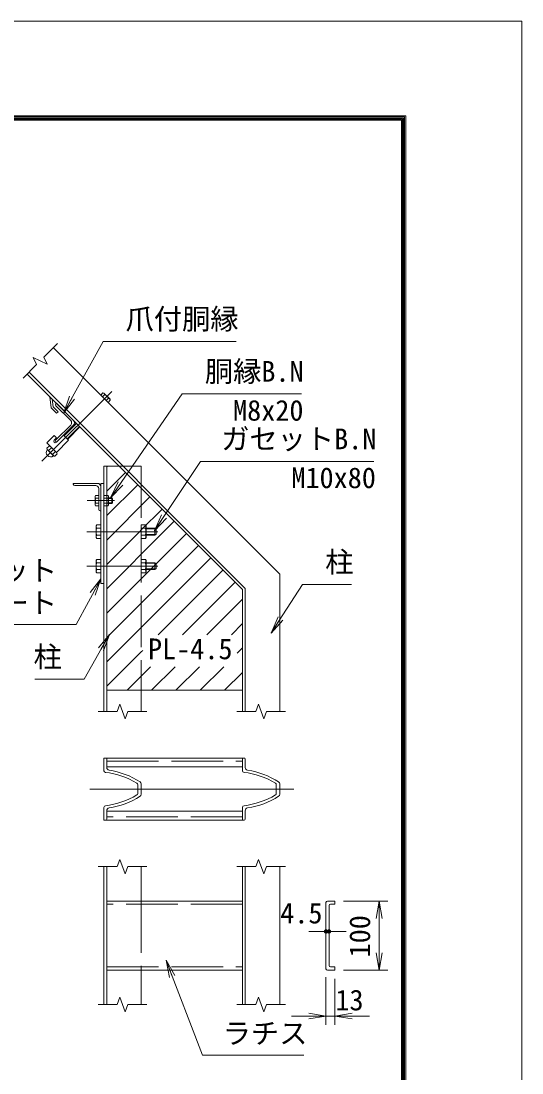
# Model space of a CAD drawing. Units: millimetres, scale not verified. Extents: x -10500 to 10500, y -7425 to 7425.
# Drawn here: x 7592 to 10500, y 1323 to 7425 of the extents above; entities that cross this region are included whole.
import ezdxf
from ezdxf.enums import TextEntityAlignment as Align

# ---------------------------------------------------------------- set-up
doc = ezdxf.new("R2010")
doc.units = ezdxf.units.MM
doc.header["$LTSCALE"] = 50
doc.linetypes.add('DASHED', pattern=[7.5, 6, -1.5])
doc.linetypes.add('USER1', pattern=[50.8, 31.75, -6.35, 6.35, -6.35])
for name, color, linetype, lineweight in [('0-0_D-STR3', 3, 'Continuous', 13), ('0-1_D-STR1', 1, 'Continuous', 18), ('0-2_D-BMK', 2, 'USER1', 13), ('0-4_D-STR-TXT', 7, 'Continuous', 9), ('0-6_D-STR-DIM', 7, 'Continuous', 9), ('0-7_0', 7, 'Continuous', 9), ('0-A_D-DCR-HCH', 7, 'Continuous', 9), ('0-B_D-TTL', 7, 'Continuous', 9)]:
    doc.layers.add(name, color=color, linetype=linetype, lineweight=lineweight)
doc.styles.add('ＭＳ ゴシック', font='')
doc.styles.get('ＭＳ ゴシック').set_extended_font_data('MS Gothic')

# ---------------------------------------------------------------- blocks, each defined once
blk = doc.blocks.new('_Open')
at = {"layer": '0-7_0'}
blk.add_line((-50, 8.33), (0, 0), dxfattribs=at)
blk.add_lwpolyline([(-50, -8.33), (0, 0), (-50, 0)], dxfattribs=at)
blk = doc.blocks.new('_DotSmall')
at = {"layer": '0-7_0'}
for points in [[(0, 0), (-6.25, 0), (-6.2, 0.78)], [(0, 0), (-6.2, -0.78), (-6.25, 0)], [(0, 0), (-6.2, 0.78), (-6.05, 1.55)], [(0, 0), (-6.05, -1.55), (-6.2, -0.78)], [(0, 0), (-6.05, 1.55), (-5.81, 2.3)], [(0, 0), (-5.81, -2.3), (-6.05, -1.55)], [(0, 0), (-5.81, 2.3), (-5.48, 3.01)], [(0, 0), (-5.48, -3.01), (-5.81, -2.3)], [(0, 0), (-5.48, 3.01), (-5.06, 3.67)], [(0, 0), (-5.06, -3.67), (-5.48, -3.01)], [(0, 0), (-5.06, 3.67), (-4.56, 4.28)], [(0, 0), (-4.56, -4.28), (-5.06, -3.67)], [(0, 0), (-4.56, 4.28), (-3.98, 4.82)], [(0, 0), (-3.98, -4.82), (-4.56, -4.28)], [(0, 0), (-3.98, 4.82), (-3.35, 5.28)], [(0, 0), (-3.35, -5.28), (-3.98, -4.82)], [(0, 0), (-3.35, 5.28), (-2.66, 5.66)], [(0, 0), (-2.66, -5.66), (-3.35, -5.28)], [(0, 0), (-2.66, 5.66), (-1.93, 5.94)], [(0, 0), (-1.93, -5.94), (-2.66, -5.66)], [(0, 0), (-1.93, 5.94), (-1.17, 6.14)], [(0, 0), (-1.17, -6.14), (-1.93, -5.94)], [(0, 0), (-1.17, 6.14), (-0.39, 6.24)], [(0, 0), (-0.39, -6.24), (-1.17, -6.14)], [(0, 0), (-0.39, 6.24), (0.39, 6.24)], [(0, 0), (0.39, -6.24), (-0.39, -6.24)], [(0, 0), (0.39, 6.24), (1.17, 6.14)], [(0, 0), (1.17, 6.14), (1.93, 5.94)], [(0, 0), (1.93, 5.94), (2.66, 5.66)], [(0, 0), (2.66, 5.66), (3.35, 5.28)], [(0, 0), (3.35, 5.28), (3.98, 4.82)], [(0, 0), (3.98, 4.82), (4.56, 4.28)], [(0, 0), (4.56, 4.28), (5.06, 3.67)], [(0, 0), (5.06, 3.67), (5.48, 3.01)], [(0, 0), (5.48, 3.01), (5.81, 2.3)], [(0, 0), (5.81, 2.3), (6.05, 1.55)], [(0, 0), (6.05, 1.55), (6.2, 0.78)], [(0, 0), (6.2, 0.78), (6.25, 0)], [(0, 0), (1.17, -6.14), (0.39, -6.24)], [(0, 0), (1.93, -5.94), (1.17, -6.14)], [(0, 0), (2.66, -5.66), (1.93, -5.94)], [(0, 0), (3.35, -5.28), (2.66, -5.66)], [(0, 0), (3.98, -4.82), (3.35, -5.28)], [(0, 0), (4.56, -4.28), (3.98, -4.82)], [(0, 0), (5.06, -3.67), (4.56, -4.28)], [(0, 0), (5.48, -3.01), (5.06, -3.67)], [(0, 0), (5.81, -2.3), (5.48, -3.01)], [(0, 0), (6.05, -1.55), (5.81, -2.3)], [(0, 0), (6.2, -0.78), (6.05, -1.55)], [(0, 0), (6.25, 0), (6.2, -0.78)]]:
    blk.add_solid(points, dxfattribs=at)

msp = doc.modelspace()

# ---------------------------------------------------------------- linework, layer by layer
at = {"layer": '0-0_D-STR3'}
for p, q in [((8054.72, 5255.72), (8067.74, 5268.74)), ((8097.17, 5213.26), (8054.72, 5255.72)), ((8065.33, 5245.11), (8078.35, 5258.13)), ((8073.12, 5267.3), (8067.74, 5268.74)), ((8108.75, 5231.66), (8073.12, 5267.3)), ((8086.56, 5223.88), (8099.58, 5236.9)), ((8097.17, 5213.26), (8110.2, 5226.29)), ((8108.75, 5231.66), (8110.2, 5226.29)), ((7911.9, 5093.07), (7840.48, 5021.65)), ((7914.02, 5090.95), (7842.6, 5019.53)), ((7932.4, 5072.57), (7860.98, 5001.15)), ((7934.52, 5070.44), (7863.11, 4999.03)), ((7741.48, 4979.23), (7783.91, 5021.65)), ((7798.05, 5007.51), (7783.91, 5021.65)), ((7784.62, 4994.08), (7798.05, 5007.51)), ((7797.34, 4981.35), (7839.06, 5023.07)), ((7868.76, 4993.37), (7839.06, 5023.07)), ((7798.05, 4922.66), (7741.48, 4979.23)), ((7755.34, 4959.71), (7742.61, 4946.98)), ((7754.07, 4935.53), (7766.8, 4948.26)), ((7798.71, 4922), (7763.79, 4956.92)), ((7798.71, 4922), (7763.79, 4956.92)), ((7798.05, 4922.66), (7868.76, 4993.37)), ((7780.33, 4903.61), (7745.41, 4938.53)), ((7780.33, 4903.61), (7745.41, 4938.53)), ((7776.98, 4912.62), (7789.71, 4925.35)), ((7801.16, 4913.89), (7788.43, 4901.16)), ((8055.8, 4163.16), (8055.8, 4743.16)), ((8055.8, 4743.16), (8073.8, 4743.16)), ((8022.6, 4668.36), (8025.39, 4673.19)), ((8022.6, 4668.36), (8022.6, 4617.96)), ((8043.8, 4673.19), (8025.39, 4673.19)), ((8043.8, 4658.17), (8025.39, 4658.17)), ((8043.8, 4673.19), (8043.8, 4613.14)), ((8073.8, 4673.19), (8096.9, 4673.19)), ((8073.8, 4613.14), (8073.8, 4673.19)), ((8073.8, 4658.17), (8096.9, 4658.17)), ((8096.9, 4673.19), (8099.8, 4668.16)), ((8099.8, 4618.16), (8099.8, 4668.16)), ((8099.8, 4659.16), (8119, 4659.16)), ((8099.8, 4656.16), (8122, 4656.16)), ((8119, 4659.16), (8123.8, 4654.36)), ((8119, 4659.16), (8119, 4627.16)), ((8123.8, 4654.36), (8123.8, 4631.96)), ((8022.6, 4617.96), (8025.39, 4613.14)), ((8043.8, 4628.15), (8025.39, 4628.15)), ((8043.8, 4613.14), (8025.39, 4613.14)), ((8073.8, 4628.15), (8096.9, 4628.15)), ((8073.8, 4613.14), (8096.9, 4613.14)), ((8096.9, 4613.14), (8099.8, 4618.16)), ((8099.8, 4630.16), (8122, 4630.16)), ((8099.8, 4627.16), (8119, 4627.16)), ((8119, 4627.16), (8123.8, 4631.96)), ((8027.8, 4496.16), (8031.42, 4502.42)), ((8027.8, 4496.16), (8027.8, 4430.16)), ((8031.42, 4502.42), (8055.8, 4502.42)), ((8031.42, 4482.79), (8055.8, 4482.79)), ((8055.8, 4502.42), (8055.8, 4423.9)), ((8027.8, 4430.16), (8031.42, 4423.9)), ((8031.42, 4443.53), (8055.8, 4443.53)), ((8031.42, 4423.9), (8055.8, 4423.9)), ((8027.8, 4296.16), (8031.42, 4302.42)), ((8027.8, 4296.16), (8027.8, 4230.16)), ((8031.42, 4302.42), (8055.8, 4302.42)), ((8031.42, 4282.79), (8055.8, 4282.79)), ((8055.8, 4302.42), (8055.8, 4223.9)), ((8027.8, 4230.16), (8031.42, 4223.9)), ((8031.42, 4243.53), (8055.8, 4243.53)), ((8031.42, 4223.9), (8055.8, 4223.9)), ((8055.8, 4163.16), (8073.8, 4163.16))]:
    msp.add_line(p, q, dxfattribs=at)
at = {"layer": '0-0_D-STR3', "linetype": 'DASHED'}
for p, q in [((8314.19, 4502.42), (8289.8, 4502.42)), ((8289.8, 4502.42), (8289.8, 4423.9)), ((8314.19, 4482.79), (8289.8, 4482.79)), ((8317.8, 4496.16), (8314.19, 4502.42)), ((8317.8, 4496.16), (8317.8, 4430.16)), ((8317.8, 4483.16), (8369.8, 4483.16)), ((8317.8, 4479.56), (8373.4, 4479.56)), ((8369.8, 4483.16), (8375.8, 4477.16)), ((8375.8, 4477.16), (8375.8, 4449.16)), ((8314.19, 4443.53), (8289.8, 4443.53)), ((8314.19, 4423.9), (8289.8, 4423.9)), ((8317.8, 4430.16), (8314.19, 4423.9)), ((8317.8, 4446.76), (8373.4, 4446.76)), ((8317.8, 4443.16), (8369.8, 4443.16)), ((8314.19, 4302.42), (8289.8, 4302.42)), ((8289.8, 4302.42), (8289.8, 4223.9)), ((8314.19, 4282.79), (8289.8, 4282.79)), ((8317.8, 4296.16), (8314.19, 4302.42)), ((8317.8, 4296.16), (8317.8, 4230.16)), ((8317.8, 4283.16), (8369.8, 4283.16)), ((8317.8, 4279.56), (8373.4, 4279.56)), ((8369.8, 4283.16), (8375.8, 4277.16)), ((8375.8, 4277.16), (8375.8, 4249.16)), ((8314.19, 4243.53), (8289.8, 4243.53)), ((8314.19, 4223.9), (8289.8, 4223.9)), ((8317.8, 4230.16), (8314.19, 4223.9)), ((8317.8, 4246.76), (8373.4, 4246.76)), ((8317.8, 4243.16), (8369.8, 4243.16))]:
    msp.add_line(p, q, dxfattribs=at)
for points in [[(8369.8, 4483.16), (8369.8, 4443.16), (8375.8, 4449.16)], [(8369.8, 4283.16), (8369.8, 4243.16), (8375.8, 4249.16)]]:
    msp.add_lwpolyline(points, dxfattribs=at)
at = {"layer": '0-0_D-STR3'}
for centre, radius, start, end in [((8065.29, 5255.68), 13.29, 10.61585, 79.38415), ((8055.48, 5214.03), 49.68, 27.4121, 62.5879), ((8097.13, 5223.84), 13.29, 10.61585, 79.38415), ((7752.72, 4945.64), 10.2, 172.42505, 277.57495), ((7756.69, 4949.6), 10.2, 352.42505, 97.57495), ((7756.47, 4915.02), 34.8, 17.26063, 72.73937), ((7790.98, 4987.71), 9, 135, 315), ((7764.11, 4922.66), 26, 142.16806, 307.83194), ((7742, 4939.83), 2, 322.16806, 28.42019), ((7787.31, 4945.86), 34.8, 197.26063, 252.73937), ((7787.06, 4911.24), 10.17, 172.21089, 277.78911), ((7781.28, 4900.54), 2, 54.83916, 127.83194), ((7791.09, 4915.27), 10.17, 352.21089, 97.78911), ((8072.74, 4643.16), 49.68, 162.4121, 197.5879), ((8036.36, 4665.68), 13.29, 145.61585, 214.38415), ((8085.94, 4665.68), 13.29, 325.61586, 34.38414), ((8049.55, 4643.16), 49.68, 342.4121, 17.5879), ((8036.36, 4620.65), 13.29, 145.61585, 214.38415), ((8085.94, 4620.65), 13.29, 325.61585, 34.38416), ((8045.76, 4492.61), 17.38, 145.61575, 214.38425), ((8093.34, 4463.16), 64.96, 162.41205, 197.58795), ((8045.76, 4433.72), 17.38, 145.61575, 214.38425), ((8045.76, 4292.61), 17.38, 145.61575, 214.38425), ((8093.34, 4263.16), 64.96, 162.41205, 197.58795), ((8045.76, 4233.72), 17.38, 145.61575, 214.38425)]:
    msp.add_arc(centre, radius, start, end, dxfattribs=at)
at = {"layer": '0-0_D-STR3', "linetype": 'DASHED'}
for centre, radius, start, end in [((8299.85, 4492.61), 17.38, 325.61575, 34.38425), ((8252.26, 4463.16), 64.96, 342.41205, 17.58795), ((8299.85, 4433.72), 17.38, 325.61575, 34.38425), ((8299.85, 4292.61), 17.38, 325.61575, 34.38425), ((8252.26, 4263.16), 64.96, 342.41205, 17.58795), ((8299.85, 4233.72), 17.38, 325.61575, 34.38425)]:
    msp.add_arc(centre, radius, start, end, dxfattribs=at)
at = {"layer": '0-1_D-STR1'}
for p, q in [((7780.02, 5530.41), (9093.8, 4216.63)), ((7627.29, 5377.68), (8877.8, 4127.16)), ((7638.6, 5388.99), (8893.8, 4133.79)), ((7773.16, 5231.8), (7760.23, 5244.74)), ((7767.3, 5181.1), (7760.23, 5244.74)), ((7778.96, 5186.41), (7773.16, 5231.8)), ((7806.9, 5158.47), (7778.96, 5186.41)), ((7794.52, 5204.79), (7797.34, 5207.62)), ((7880.78, 5107.21), (7794.52, 5193.48)), ((7896.34, 5108.63), (7797.34, 5207.62)), ((7798.41, 5149.98), (7767.3, 5181.1)), ((7806.9, 5158.47), (7798.41, 5149.98)), ((7794.52, 4995.49), (7880.78, 5081.76)), ((7797.34, 4981.35), (7896.34, 5080.34)), ((7794.52, 4984.18), (7797.34, 4981.35)), ((8073.8, 3420.23), (8073.8, 4843.16)), ((8073.8, 4843.16), (8161.8, 4843.16)), ((8089.8, 3420.23), (8089.8, 4843.16)), ((8161.8, 4843.16), (8289.8, 4843.16)), ((7895.8, 4739.16), (7895.8, 4743.16)), ((8035.8, 4743.16), (7895.8, 4743.16)), ((8025.8, 4731.16), (7903.8, 4731.16)), ((8043.8, 4591.16), (8043.8, 4713.16)), ((8055.8, 4583.16), (8055.8, 4723.16)), ((8051.8, 4583.16), (8055.8, 4583.16)), ((9093.8, 3420.23), (9093.8, 4216.63)), ((8877.8, 3420.23), (8877.8, 4127.16)), ((8893.8, 3420.23), (8893.8, 4133.79)), ((8877.8, 3543.16), (8089.8, 3543.16)), ((8289.8, 3420.23), (8289.8, 3543.16)), ((8073.8, 3150.23), (8083.8, 3150.23)), ((8073.8, 3150.23), (8083.8, 3150.23)), ((8073.8, 3076.81), (8073.8, 3150.23)), ((8073.8, 3150.23), (8877.8, 3150.23)), ((8089.8, 3095.93), (8089.8, 3144.23)), ((8877.8, 3150.23), (8887.8, 3150.23)), ((8877.8, 3150.23), (8887.8, 3150.23)), ((8877.8, 3076.81), (8877.8, 3150.23)), ((8893.8, 3095.93), (8893.8, 3144.23)), ((8089.8, 3098.23), (8877.8, 3098.23)), ((8269.8, 2996), (8269.8, 2944.46)), ((8289.8, 3000.25), (8289.8, 2940.2)), ((9073.8, 2996), (9073.8, 2944.46)), ((9093.8, 3000.25), (9093.8, 2940.2)), ((8073.8, 2863.64), (8073.8, 2790.23)), ((8089.8, 2844.53), (8089.8, 2796.23)), ((8877.8, 2842.23), (8089.8, 2842.23)), ((8877.8, 2863.64), (8877.8, 2790.23)), ((8893.8, 2844.53), (8893.8, 2796.23)), ((8073.8, 2790.23), (8083.8, 2790.23)), ((8877.8, 2790.23), (8073.8, 2790.23)), ((8877.8, 2790.23), (8887.8, 2790.23)), ((8073.8, 1720.23), (8073.8, 2520.23)), ((8089.8, 1720.23), (8089.8, 2520.23)), ((8289.8, 2320.23), (8289.8, 2520.23)), ((8877.8, 1720.23), (8877.8, 2520.23)), ((8893.8, 1720.23), (8893.8, 2520.23)), ((9093.8, 1720.23), (9093.8, 2520.23)), ((8877.8, 2320.23), (8089.8, 2320.23)), ((9370.22, 2320.23), (9414.22, 2320.23)), ((9414.22, 2320.23), (9414.22, 2302.23)), ((9362.22, 1928.23), (9362.22, 2312.23)), ((9380.22, 1946.23), (9380.22, 2294.23)), ((9388.22, 2302.23), (9414.22, 2302.23)), ((8089.8, 1920.23), (8877.8, 1920.23)), ((8289.8, 1720.23), (8289.8, 1920.23)), ((9414.22, 1920.23), (9370.22, 1920.23)), ((9414.22, 1938.23), (9388.22, 1938.23)), ((9414.22, 1938.23), (9414.22, 1920.23))]:
    msp.add_line(p, q, dxfattribs=at)
at = {"layer": '0-1_D-STR1', "linetype": 'DASHED'}
for p, q in [((8289.8, 4843.16), (8289.8, 3543.16)), ((8089.8, 3132.23), (8877.8, 3132.23)), ((8877.8, 2808.23), (8089.8, 2808.23)), ((8289.8, 2320.23), (8289.8, 1920.23)), ((8877.8, 2302.23), (8089.8, 2302.23)), ((8089.8, 1938.23), (8877.8, 1938.23))]:
    msp.add_line(p, q, dxfattribs=at)
at = {"layer": '0-1_D-STR1'}
for centre, radius, start, end in [((7800.17, 5199.14), 8, 135, 225), ((7868.06, 5094.49), 18, 315, 45), ((7882.2, 5094.49), 20, 315, 45), ((7800.17, 4989.83), 8, 135, 225), ((7903.8, 4739.16), 8, 180, 270), ((8025.8, 4713.16), 18, 0, 90), ((8035.8, 4723.16), 20, 0, 90), ((8051.8, 4591.16), 8, 180, 270), ((8083.8, 3144.23), 6, 0, 90), ((8887.8, 3144.23), 6, 0, 90), ((8083.8, 3076.81), 10, 180, 263.11764), ((8027, 2606.23), 464, 59.15113, 83.11764), ((8105.8, 3095.93), 16, 180, 260.85863), ((8027, 2606.23), 480, 57.73028, 80.85863), ((8887.8, 3076.81), 10, 180, 263.11764), ((8831, 2606.23), 464, 59.15113, 83.11764), ((8909.8, 3095.93), 16, 180, 260.85863), ((8831, 2606.23), 480, 57.73028, 80.85863), ((8259.8, 2996), 10, 0, 59.15113), ((8275.8, 3000.25), 14, 0, 57.73028), ((9063.8, 2996), 10, 0, 59.15113), ((9079.8, 3000.25), 14, 0, 57.73028), ((8027, 3334.23), 464, 276.88236, 300.84887), ((8259.8, 2944.46), 10, 300.84887, 0), ((8275.8, 2940.2), 14, 302.26972, 0), ((8831, 3334.23), 464, 276.88236, 300.84887), ((9063.8, 2944.46), 10, 300.84887, 0), ((9079.8, 2940.2), 14, 302.26972, 0), ((8083.8, 2863.64), 10, 96.88236, 180), ((8027, 3334.23), 480, 279.14137, 302.26972), ((8887.8, 2863.64), 10, 96.88236, 180), ((8831, 3334.23), 480, 279.14137, 302.26972), ((8105.8, 2844.53), 16, 99.14137, 180), ((8909.8, 2844.53), 16, 99.14137, 180), ((8083.8, 2796.23), 6, 270, 0), ((8887.8, 2796.23), 6, 270, 0), ((9370.22, 2312.23), 8, 90, 180), ((9388.22, 2294.23), 8, 90, 180), ((9370.22, 1928.23), 8, 180, 270), ((9388.22, 1946.23), 8, 180, 270)]:
    msp.add_arc(centre, radius, start, end, dxfattribs=at)
at = {"layer": '0-2_D-BMK'}
for p, q in [((7713.24, 4871.79), (8118.37, 5276.92)), ((7977.05, 4643.16), (8134.55, 4643.16)), ((7974.19, 4463.16), (8386.18, 4463.16)), ((7974.19, 4263.16), (8386.18, 4263.16)), ((7991.8, 2970.23), (9175.8, 2970.23))]:
    msp.add_line(p, q, dxfattribs=at)
at = {"layer": '0-4_D-STR-TXT'}
for points in [[(8841.79, 5565.86), (8069.18, 5565.86), (7841.55, 5154.47)], [(9219.56, 5261.93), (8528.16, 5261.93), (8113.17, 4661.21)], [(9639.14, 4870.65), (8634.29, 4870.65), (8367.56, 4469.81)], [(7166.54, 3924.41), (7912.5, 3924.41), (8054.85, 4188.25)], [(9511.4, 4156.93), (9225.46, 4156.93), (9044.83, 3876.9)], [(7672.63, 3607.06), (7958.57, 3607.06), (8104.64, 3865.55)], [(9233.25, 1427.26), (8645.92, 1427.26), (8435.06, 1974.99)]]:
    msp.add_lwpolyline(points, dxfattribs=at)
at = {"layer": '0-6_D-STR-DIM'}
for p, q in [((7725.42, 5475.81), (7803.36, 5553.75)), ((7603.95, 5354.34), (7681.89, 5432.28)), ((7662.87, 5473.06), (7681.89, 5432.28)), ((7744.44, 5435.03), (7662.87, 5473.06)), ((7725.42, 5475.81), (7744.44, 5435.03)), ((8040.8, 3420.23), (8151.02, 3420.23)), ((8166.41, 3462.51), (8151.02, 3420.23)), ((8197.19, 3377.94), (8166.41, 3462.51)), ((8212.59, 3420.23), (8197.19, 3377.94)), ((8212.59, 3420.23), (8322.8, 3420.23)), ((8844.8, 3420.23), (8955.02, 3420.23)), ((8970.41, 3462.51), (8955.02, 3420.23)), ((9001.19, 3377.94), (8970.41, 3462.51)), ((9016.59, 3420.23), (9001.19, 3377.94)), ((9016.59, 3420.23), (9126.8, 3420.23)), ((8040.8, 2520.23), (8151.02, 2520.23)), ((8166.41, 2562.51), (8151.02, 2520.23)), ((8197.19, 2477.94), (8166.41, 2562.51)), ((8212.59, 2520.23), (8197.19, 2477.94)), ((8212.59, 2520.23), (8322.8, 2520.23)), ((8844.8, 2520.23), (8955.02, 2520.23)), ((8970.41, 2562.51), (8955.02, 2520.23)), ((9001.19, 2477.94), (8970.41, 2562.51)), ((9016.59, 2520.23), (9001.19, 2477.94)), ((9016.59, 2520.23), (9126.8, 2520.23)), ((9464.22, 2320.23), (9721.26, 2320.23)), ((9671.26, 2220.23), (9671.26, 2020.23)), ((9362.22, 2144.34), (9262.22, 2144.34)), ((9380.22, 2144.34), (9362.22, 2144.34)), ((9380.22, 2193.59), (9380.22, 2194.34)), ((9380.22, 2144.34), (9480.22, 2144.34)), ((9464.22, 1920.23), (9721.26, 1920.23)), ((9362.22, 1878.23), (9362.22, 1603.53)), ((9414.22, 1870.23), (9414.22, 1603.53)), ((8040.8, 1720.23), (8151.02, 1720.23)), ((8166.41, 1762.51), (8151.02, 1720.23)), ((8197.19, 1677.94), (8166.41, 1762.51)), ((8212.59, 1720.23), (8197.19, 1677.94)), ((8212.59, 1720.23), (8322.8, 1720.23)), ((8844.8, 1720.23), (8955.02, 1720.23)), ((8970.41, 1762.51), (8955.02, 1720.23)), ((9001.19, 1677.94), (8970.41, 1762.51)), ((9016.59, 1720.23), (9001.19, 1677.94)), ((9016.59, 1720.23), (9126.8, 1720.23)), ((9262.22, 1653.53), (9162.22, 1653.53)), ((9362.22, 1653.53), (9414.22, 1653.53)), ((9514.22, 1653.53), (9614.22, 1653.53))]:
    msp.add_line(p, q, dxfattribs=at)
at = {"layer": '0-A_D-DCR-HCH'}
for p, q in [((8089.8, 4838.86), (8094.1, 4843.16)), ((8089.8, 4697.44), (8198.66, 4806.3)), ((8089.8, 4556.02), (8269.37, 4735.59)), ((8289.8, 4614.6), (8340.09, 4664.88)), ((8138.37, 4463.16), (8289.8, 4614.6)), ((8289.8, 4473.18), (8410.8, 4594.17)), ((8089.8, 4414.6), (8138.37, 4463.16)), ((8089.8, 4273.18), (8279.79, 4463.16)), ((8279.79, 4463.16), (8289.8, 4473.18)), ((8289.8, 4190.34), (8552.22, 4452.75)), ((8289.8, 4048.91), (8622.93, 4382.04)), ((8289.8, 3907.49), (8693.64, 4311.33)), ((8388.77, 3865.04), (8764.35, 4240.62)), ((8089.8, 3990.34), (8289.8, 4190.34)), ((8530.19, 3865.04), (8835.06, 4169.91)), ((8089.8, 3848.91), (8289.8, 4048.91)), ((8671.61, 3865.04), (8877.8, 4071.23)), ((8089.8, 3707.49), (8289.8, 3907.49)), ((8813.04, 3865.04), (8877.8, 3929.81)), ((8847.49, 3758.08), (8877.8, 3788.39)), ((8349.74, 3543.16), (8486.02, 3679.44)), ((8491.16, 3543.16), (8627.44, 3679.44)), ((8632.58, 3543.16), (8768.86, 3679.44)), ((8774, 3543.16), (8877.8, 3646.96))]:
    msp.add_line(p, q, dxfattribs=at)
for points in [[(8089.8, 4131.76), (8221.21, 4263.16), (8289.8, 4331.76), (8481.51, 4523.46)], [(8089.8, 3566.07), (8289.8, 3766.07), (8298.32, 3774.59)], [(8208.32, 3543.16), (8289.8, 3624.65), (8344.6, 3679.44)]]:
    msp.add_lwpolyline(points, dxfattribs=at)
at = {"layer": '0-B_D-TTL', "color": 2, "lineweight": 18}
msp.add_lwpolyline([(-10500, 7425), (10500, 7425), (10500, -7425), (-10500, -7425)], close=True, dxfattribs=at)
at = {"layer": '0-B_D-TTL'}
for points in [[(-9825, 6875), (9825, 6875), (9825, -6875), (-9825, -6875)], [(-9818.75, 6868.75), (9818.75, 6868.75), (9818.75, -6868.75), (-9818.75, -6868.75)], [(-9812.5, 6862.5), (9812.5, 6862.5), (9812.5, -6862.5), (-9812.5, -6862.5)], [(-9806.25, 6856.25), (9806.25, 6856.25), (9806.25, -6856.25), (-9806.25, -6856.25)], [(-9800, 6850), (9800, 6850), (9800, -6850), (-9800, -6850)]]:
    msp.add_lwpolyline(points, close=True, dxfattribs=at)

# ---------------------------------------------------------------- block references
at = {"layer": '0-4_D-STR-TXT', "xscale": 2, "yscale": 2}
for p, rotation in [((7840.58, 5152.72), 241.04302), ((8112.03, 4659.56), 235.36266), ((8366.45, 4468.15), 236.35914), ((8055.8, 4190.01), 61.65097), ((9043.74, 3875.22), 237.17686), ((8105.63, 3867.29), 60.52929), ((8434.34, 1976.85), 111.05547)]:
    msp.add_blockref('_Open', p, dxfattribs=dict(at, rotation=rotation))
at = {"layer": '0-6_D-STR-DIM', "xscale": 2, "yscale": 2}
for name, p, rotation in [('_Open', (9671.26, 2320.23), 90), ('_DotSmall', (9380.22, 2144.34), 180), ('_Open', (9671.26, 1920.23), 270), ('_Open', (9414.22, 1653.53), 180)]:
    msp.add_blockref(name, p, dxfattribs=dict(at, rotation=rotation))
for name, p in [('_DotSmall', (9362.22, 2144.34)), ('_Open', (9362.22, 1653.53))]:
    msp.add_blockref(name, p, dxfattribs=at)

# ---------------------------------------------------------------- texts
at = {"layer": '0-4_D-STR-TXT', "style": 'ＭＳ ゴシック'}
for s, p in [('爪付胴縁', (8199.02, 5600.81)), ('胴縁B.N', (8659.28, 5296.88)), ('M8x20', (8822.93, 5070.91)), ('ガセットB.N', (8753.98, 4904.97)), ('M10x80', (9161.48, 4679.64)), ('柱', (9357.84, 4190.93)), ('ガセット', (7146.23, 4141.62)), ('プレート', (7146.23, 3953.66)), ('柱', (7665.02, 3641.06)), ('PL-4.5', (8329.25, 3687.25)), ('ラチス', (8763.08, 1457.45))]:
    msp.add_text(s, height=120.2, dxfattribs=at).set_placement(p, align=Align.BOTTOM_LEFT)
at = {"layer": '0-6_D-STR-DIM', "style": 'ＭＳ ゴシック'}
for s, p in [('4.5', (9096.8, 2154.75)), ('13', (9416.96, 1650.33))]:
    msp.add_text(s, height=120.2, dxfattribs=at).set_placement(p, align=Align.BOTTOM_LEFT)
msp.add_text('100', height=120.2, rotation=90, dxfattribs=at).set_placement((9654.39, 1993.6), align=Align.BOTTOM_LEFT)

doc.saveas('drawing.dxf')
